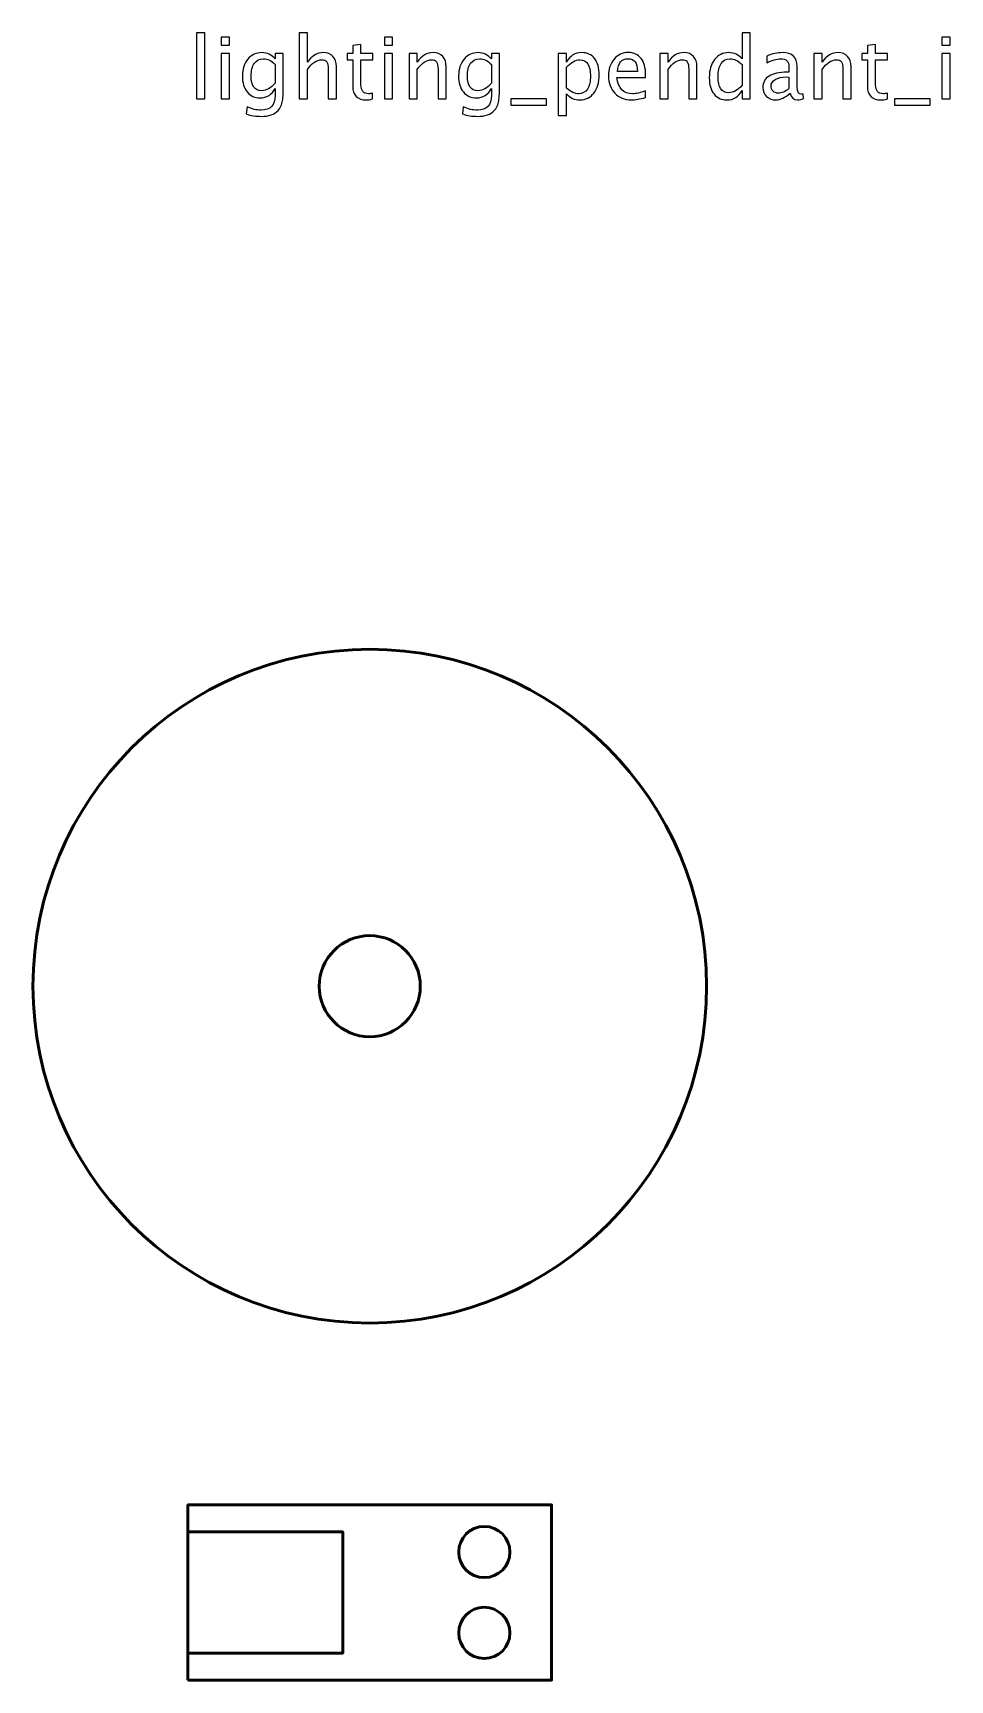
# Model space of a CAD drawing. Header units: centimetres. Extents: x -14 to 14, y -10.3 to 14.1.
# Drawn here: x -14 to -0.39, y -10.3 to 14.15 of the extents above; entities that cross this region are included whole.
import ezdxf

# ---------------------------------------------------------------- set-up
doc = ezdxf.new("R2010")
doc.units = ezdxf.units.CM
doc.header["$MEASUREMENT"] = 0
doc.layers.add('Layer 1', color=7, linetype='Continuous')

msp = doc.modelspace()

# ---------------------------------------------------------------- linework, layer by layer
at = {"layer": 'Layer 1', "lineweight": 53}
for points in [[(-11.70001, -10.3), (-6.30001, -10.3), (-6.30001, -7.7), (-11.70001, -7.7), (-11.70001, -10.3)], [(-11.70001, -9.9), (-9.40001, -9.9), (-9.40001, -8.1), (-11.70001, -8.1), (-11.70001, -9.9)]]:
    msp.add_lwpolyline(points, close=True, dxfattribs=at)
for centre, major_axis in [((-9, 0), (0, 5)), ((-8.99999, -0.00001), (0, 0.75001)), ((-7.30001, -8.4), (0, 0.38)), ((-7.30001, -9.6), (0, 0.38))]:
    msp.add_ellipse(centre, major_axis=major_axis, ratio=1, dxfattribs=at)
at = {"layer": 'Layer 1'}
for points, knots in [([(-11.57224, 13.17044), (-11.57224, 13.17044), (-11.57224, 14.14961), (-11.57224, 14.14961), (-11.57224, 14.14961), (-11.57224, 14.14961), (-11.45032, 14.14961), (-11.45032, 14.14961), (-11.45032, 14.14961), (-11.45032, 14.14961), (-11.45032, 13.17044), (-11.45032, 13.17044), (-11.45032, 13.17044), (-11.45032, 13.17044), (-11.57224, 13.17044), (-11.57224, 13.17044)], [0, 0, 0, 0, 0.2, 0.2, 0.2, 0.2, 0.4, 0.4, 0.4, 0.4, 0.6, 0.6, 0.6, 0.6, 1, 1, 1, 1]), ([(-11.20521, 13.96673), (-11.20521, 13.96673), (-11.20521, 14.08865), (-11.20521, 14.08865), (-11.20521, 14.08865), (-11.20521, 14.08865), (-11.08329, 14.08865), (-11.08329, 14.08865), (-11.08329, 14.08865), (-11.08329, 14.08865), (-11.08329, 13.96673), (-11.08329, 13.96673), (-11.08329, 13.96673), (-11.08329, 13.96673), (-11.20521, 13.96673), (-11.20521, 13.96673)], [0, 0, 0, 0, 0.2, 0.2, 0.2, 0.2, 0.4, 0.4, 0.4, 0.4, 0.6, 0.6, 0.6, 0.6, 1, 1, 1, 1]), ([(-10.04633, 13.17044), (-10.04633, 13.17044), (-10.04633, 14.14961), (-10.04633, 14.14961), (-10.04633, 14.14961), (-10.04633, 14.14961), (-9.92441, 14.14961), (-9.92441, 14.14961), (-9.92441, 14.14961), (-9.92441, 14.14961), (-9.92441, 13.71633), (-9.92441, 13.71633), (-9.92441, 13.71633), (-9.85985, 13.81052), (-9.78069, 13.85751), (-9.68713, 13.85751), (-9.68713, 13.85751), (-9.62829, 13.85751), (-9.58151, 13.8391), (-9.54701, 13.80205), (-9.54701, 13.80205), (-9.51251, 13.76522), (-9.49515, 13.71548), (-9.49515, 13.65325), (-9.49515, 13.65325), (-9.49515, 13.65325), (-9.49515, 13.17044), (-9.49515, 13.17044), (-9.49515, 13.17044), (-9.49515, 13.17044), (-9.61707, 13.17044), (-9.61707, 13.17044), (-9.61707, 13.17044), (-9.61707, 13.17044), (-9.61707, 13.61346), (-9.61707, 13.61346), (-9.61707, 13.61346), (-9.61707, 13.66341), (-9.62448, 13.69897), (-9.63908, 13.72014), (-9.63908, 13.72014), (-9.6539, 13.74152), (-9.67824, 13.7521), (-9.71232, 13.7521), (-9.71232, 13.7521), (-9.78725, 13.7521), (-9.85795, 13.70321), (-9.92441, 13.60542), (-9.92441, 13.60542), (-9.92441, 13.60542), (-9.92441, 13.17044), (-9.92441, 13.17044), (-9.92441, 13.17044), (-9.92441, 13.17044), (-10.04633, 13.17044), (-10.04633, 13.17044)], [0, 0, 0, 0, 0.06666667, 0.06666667, 0.06666667, 0.06666667, 0.13333333, 0.13333333, 0.13333333, 0.13333333, 0.2, 0.2, 0.2, 0.2, 0.26666667, 0.26666667, 0.26666667, 0.26666667, 0.33333333, 0.33333333, 0.33333333, 0.33333333, 0.4, 0.4, 0.4, 0.4, 0.46666667, 0.46666667, 0.46666667, 0.46666667, 0.53333333, 0.53333333, 0.53333333, 0.53333333, 0.6, 0.6, 0.6, 0.6, 0.66666667, 0.66666667, 0.66666667, 0.66666667, 0.73333333, 0.73333333, 0.73333333, 0.73333333, 0.8, 0.8, 0.8, 0.8, 0.86666667, 0.86666667, 0.86666667, 0.86666667, 1, 1, 1, 1]), ([(-8.95709, 13.17065), (-8.99477, 13.16028), (-9.02757, 13.1552), (-9.0553, 13.1552), (-9.0553, 13.1552), (-9.11753, 13.1552), (-9.166, 13.17298), (-9.20072, 13.20854), (-9.20072, 13.20854), (-9.23564, 13.2441), (-9.253, 13.29342), (-9.253, 13.35671), (-9.253, 13.35671), (-9.253, 13.35671), (-9.253, 13.7521), (-9.253, 13.7521), (-9.253, 13.7521), (-9.253, 13.7521), (-9.33724, 13.7521), (-9.33724, 13.7521), (-9.33724, 13.7521), (-9.33724, 13.7521), (-9.33724, 13.84354), (-9.33724, 13.84354), (-9.33724, 13.84354), (-9.33724, 13.84354), (-9.253, 13.84354), (-9.253, 13.84354), (-9.253, 13.84354), (-9.253, 13.84354), (-9.253, 13.96525), (-9.253, 13.96525), (-9.253, 13.96525), (-9.253, 13.96525), (-9.13108, 13.97689), (-9.13108, 13.97689), (-9.13108, 13.97689), (-9.13108, 13.97689), (-9.13108, 13.84354), (-9.13108, 13.84354), (-9.13108, 13.84354), (-9.13108, 13.84354), (-8.95455, 13.84354), (-8.95455, 13.84354), (-8.95455, 13.84354), (-8.95455, 13.84354), (-8.95455, 13.7521), (-8.95455, 13.7521), (-8.95455, 13.7521), (-8.95455, 13.7521), (-9.13108, 13.7521), (-9.13108, 13.7521), (-9.13108, 13.7521), (-9.13108, 13.7521), (-9.13108, 13.37872), (-9.13108, 13.37872), (-9.13108, 13.37872), (-9.13108, 13.29067), (-9.09277, 13.24664), (-9.01636, 13.24664), (-9.01636, 13.24664), (-9.00006, 13.24664), (-8.98037, 13.24939), (-8.95709, 13.25468), (-8.95709, 13.25468), (-8.95709, 13.25468), (-8.95709, 13.17065), (-8.95709, 13.17065)], [0, 0, 0, 0, 0.05555556, 0.05555556, 0.05555556, 0.05555556, 0.11111111, 0.11111111, 0.11111111, 0.11111111, 0.16666667, 0.16666667, 0.16666667, 0.16666667, 0.22222222, 0.22222222, 0.22222222, 0.22222222, 0.27777778, 0.27777778, 0.27777778, 0.27777778, 0.33333333, 0.33333333, 0.33333333, 0.33333333, 0.38888889, 0.38888889, 0.38888889, 0.38888889, 0.44444444, 0.44444444, 0.44444444, 0.44444444, 0.5, 0.5, 0.5, 0.5, 0.55555556, 0.55555556, 0.55555556, 0.55555556, 0.61111111, 0.61111111, 0.61111111, 0.61111111, 0.66666667, 0.66666667, 0.66666667, 0.66666667, 0.72222222, 0.72222222, 0.72222222, 0.72222222, 0.77777778, 0.77777778, 0.77777778, 0.77777778, 0.83333333, 0.83333333, 0.83333333, 0.83333333, 0.88888889, 0.88888889, 0.88888889, 0.88888889, 1, 1, 1, 1]), ([(-8.7831, 13.96673), (-8.7831, 13.96673), (-8.7831, 14.08865), (-8.7831, 14.08865), (-8.7831, 14.08865), (-8.7831, 14.08865), (-8.66118, 14.08865), (-8.66118, 14.08865), (-8.66118, 14.08865), (-8.66118, 14.08865), (-8.66118, 13.96673), (-8.66118, 13.96673), (-8.66118, 13.96673), (-8.66118, 13.96673), (-8.7831, 13.96673), (-8.7831, 13.96673)], [0, 0, 0, 0, 0.2, 0.2, 0.2, 0.2, 0.4, 0.4, 0.4, 0.4, 0.6, 0.6, 0.6, 0.6, 1, 1, 1, 1]), ([(-3.4728, 13.17044), (-3.4728, 13.17044), (-3.4728, 13.29681), (-3.4728, 13.29681), (-3.4728, 13.29681), (-3.52254, 13.2024), (-3.59747, 13.1552), (-3.69759, 13.1552), (-3.69759, 13.1552), (-3.77887, 13.1552), (-3.84279, 13.18462), (-3.88936, 13.24368), (-3.88936, 13.24368), (-3.93593, 13.30273), (-3.95921, 13.38338), (-3.95921, 13.48561), (-3.95921, 13.48561), (-3.95921, 13.59737), (-3.93275, 13.68733), (-3.88005, 13.75549), (-3.88005, 13.75549), (-3.82713, 13.82343), (-3.7577, 13.85751), (-3.67155, 13.85751), (-3.67155, 13.85751), (-3.59176, 13.85751), (-3.52529, 13.82703), (-3.4728, 13.76586), (-3.4728, 13.76586), (-3.4728, 13.76586), (-3.4728, 14.14961), (-3.4728, 14.14961), (-3.4728, 14.14961), (-3.4728, 14.14961), (-3.35088, 14.14961), (-3.35088, 14.14961), (-3.35088, 14.14961), (-3.35088, 14.14961), (-3.35088, 13.17044), (-3.35088, 13.17044), (-3.35088, 13.17044), (-3.35088, 13.17044), (-3.4728, 13.17044), (-3.4728, 13.17044)], [0, 0, 0, 0, 0.08333333, 0.08333333, 0.08333333, 0.08333333, 0.16666667, 0.16666667, 0.16666667, 0.16666667, 0.25, 0.25, 0.25, 0.25, 0.33333333, 0.33333333, 0.33333333, 0.33333333, 0.41666667, 0.41666667, 0.41666667, 0.41666667, 0.5, 0.5, 0.5, 0.5, 0.58333333, 0.58333333, 0.58333333, 0.58333333, 0.66666667, 0.66666667, 0.66666667, 0.66666667, 0.75, 0.75, 0.75, 0.75, 0.83333333, 0.83333333, 0.83333333, 0.83333333, 1, 1, 1, 1]), ([(-1.31613, 13.17065), (-1.35381, 13.16028), (-1.38661, 13.1552), (-1.41434, 13.1552), (-1.41434, 13.1552), (-1.47657, 13.1552), (-1.52504, 13.17298), (-1.55976, 13.20854), (-1.55976, 13.20854), (-1.59468, 13.2441), (-1.61204, 13.29342), (-1.61204, 13.35671), (-1.61204, 13.35671), (-1.61204, 13.35671), (-1.61204, 13.7521), (-1.61204, 13.7521), (-1.61204, 13.7521), (-1.61204, 13.7521), (-1.69628, 13.7521), (-1.69628, 13.7521), (-1.69628, 13.7521), (-1.69628, 13.7521), (-1.69628, 13.84354), (-1.69628, 13.84354), (-1.69628, 13.84354), (-1.69628, 13.84354), (-1.61204, 13.84354), (-1.61204, 13.84354), (-1.61204, 13.84354), (-1.61204, 13.84354), (-1.61204, 13.96525), (-1.61204, 13.96525), (-1.61204, 13.96525), (-1.61204, 13.96525), (-1.49012, 13.97689), (-1.49012, 13.97689), (-1.49012, 13.97689), (-1.49012, 13.97689), (-1.49012, 13.84354), (-1.49012, 13.84354), (-1.49012, 13.84354), (-1.49012, 13.84354), (-1.31359, 13.84354), (-1.31359, 13.84354), (-1.31359, 13.84354), (-1.31359, 13.84354), (-1.31359, 13.7521), (-1.31359, 13.7521), (-1.31359, 13.7521), (-1.31359, 13.7521), (-1.49012, 13.7521), (-1.49012, 13.7521), (-1.49012, 13.7521), (-1.49012, 13.7521), (-1.49012, 13.37872), (-1.49012, 13.37872), (-1.49012, 13.37872), (-1.49012, 13.29067), (-1.45181, 13.24664), (-1.3754, 13.24664), (-1.3754, 13.24664), (-1.3591, 13.24664), (-1.33941, 13.24939), (-1.31613, 13.25468), (-1.31613, 13.25468), (-1.31613, 13.25468), (-1.31613, 13.17065), (-1.31613, 13.17065)], [0, 0, 0, 0, 0.05555556, 0.05555556, 0.05555556, 0.05555556, 0.11111111, 0.11111111, 0.11111111, 0.11111111, 0.16666667, 0.16666667, 0.16666667, 0.16666667, 0.22222222, 0.22222222, 0.22222222, 0.22222222, 0.27777778, 0.27777778, 0.27777778, 0.27777778, 0.33333333, 0.33333333, 0.33333333, 0.33333333, 0.38888889, 0.38888889, 0.38888889, 0.38888889, 0.44444444, 0.44444444, 0.44444444, 0.44444444, 0.5, 0.5, 0.5, 0.5, 0.55555556, 0.55555556, 0.55555556, 0.55555556, 0.61111111, 0.61111111, 0.61111111, 0.61111111, 0.66666667, 0.66666667, 0.66666667, 0.66666667, 0.72222222, 0.72222222, 0.72222222, 0.72222222, 0.77777778, 0.77777778, 0.77777778, 0.77777778, 0.83333333, 0.83333333, 0.83333333, 0.83333333, 0.88888889, 0.88888889, 0.88888889, 0.88888889, 1, 1, 1, 1]), ([(-0.50714, 13.96673), (-0.50714, 13.96673), (-0.50714, 14.08865), (-0.50714, 14.08865), (-0.50714, 14.08865), (-0.50714, 14.08865), (-0.38522, 14.08865), (-0.38522, 14.08865), (-0.38522, 14.08865), (-0.38522, 14.08865), (-0.38522, 13.96673), (-0.38522, 13.96673), (-0.38522, 13.96673), (-0.38522, 13.96673), (-0.50714, 13.96673), (-0.50714, 13.96673)], [0, 0, 0, 0, 0.2, 0.2, 0.2, 0.2, 0.4, 0.4, 0.4, 0.4, 0.6, 0.6, 0.6, 0.6, 1, 1, 1, 1]), ([(-11.20521, 13.17044), (-11.20521, 13.17044), (-11.20521, 13.84354), (-11.20521, 13.84354), (-11.20521, 13.84354), (-11.20521, 13.84354), (-11.08329, 13.84354), (-11.08329, 13.84354), (-11.08329, 13.84354), (-11.08329, 13.84354), (-11.08329, 13.17044), (-11.08329, 13.17044), (-11.08329, 13.17044), (-11.08329, 13.17044), (-11.20521, 13.17044), (-11.20521, 13.17044)], [0, 0, 0, 0, 0.2, 0.2, 0.2, 0.2, 0.4, 0.4, 0.4, 0.4, 0.6, 0.6, 0.6, 0.6, 1, 1, 1, 1]), ([(-10.83564, 12.94692), (-10.83564, 12.94692), (-10.82125, 13.05233), (-10.82125, 13.05233), (-10.82125, 13.05233), (-10.75055, 13.01931), (-10.68049, 13.0028), (-10.61127, 13.0028), (-10.61127, 13.0028), (-10.4739, 13.0028), (-10.40511, 13.07561), (-10.40511, 13.22103), (-10.40511, 13.22103), (-10.40511, 13.22103), (-10.40511, 13.32686), (-10.40511, 13.32686), (-10.40511, 13.32686), (-10.42628, 13.2822), (-10.45633, 13.2477), (-10.49549, 13.22293), (-10.49549, 13.22293), (-10.53465, 13.19817), (-10.57825, 13.18568), (-10.6263, 13.18568), (-10.6263, 13.18568), (-10.70779, 13.18568), (-10.77235, 13.21489), (-10.81998, 13.27331), (-10.81998, 13.27331), (-10.8676, 13.33173), (-10.89152, 13.41089), (-10.89152, 13.5108), (-10.89152, 13.5108), (-10.89152, 13.61304), (-10.86443, 13.69643), (-10.81024, 13.76099), (-10.81024, 13.76099), (-10.75584, 13.82534), (-10.68578, 13.85751), (-10.59963, 13.85751), (-10.59963, 13.85751), (-10.52428, 13.85751), (-10.4593, 13.82703), (-10.40511, 13.76586), (-10.40511, 13.76586), (-10.40511, 13.76586), (-10.40511, 13.84354), (-10.40511, 13.84354), (-10.40511, 13.84354), (-10.40511, 13.84354), (-10.28319, 13.84354), (-10.28319, 13.84354), (-10.28319, 13.84354), (-10.28319, 13.84354), (-10.28319, 13.35417), (-10.28319, 13.35417), (-10.28319, 13.35417), (-10.28319, 13.24897), (-10.28869, 13.17108), (-10.2997, 13.12049), (-10.2997, 13.12049), (-10.31049, 13.0699), (-10.33124, 13.02841), (-10.36129, 12.99624), (-10.36129, 12.99624), (-10.41463, 12.93972), (-10.49803, 12.91136), (-10.61127, 12.91136), (-10.61127, 12.91136), (-10.68895, 12.91136), (-10.76367, 12.92321), (-10.83564, 12.94692)], [0, 0, 0, 0, 0.05263158, 0.05263158, 0.05263158, 0.05263158, 0.10526316, 0.10526316, 0.10526316, 0.10526316, 0.15789474, 0.15789474, 0.15789474, 0.15789474, 0.21052632, 0.21052632, 0.21052632, 0.21052632, 0.26315789, 0.26315789, 0.26315789, 0.26315789, 0.31578947, 0.31578947, 0.31578947, 0.31578947, 0.36842105, 0.36842105, 0.36842105, 0.36842105, 0.42105263, 0.42105263, 0.42105263, 0.42105263, 0.47368421, 0.47368421, 0.47368421, 0.47368421, 0.52631579, 0.52631579, 0.52631579, 0.52631579, 0.57894737, 0.57894737, 0.57894737, 0.57894737, 0.63157895, 0.63157895, 0.63157895, 0.63157895, 0.68421053, 0.68421053, 0.68421053, 0.68421053, 0.73684211, 0.73684211, 0.73684211, 0.73684211, 0.78947368, 0.78947368, 0.78947368, 0.78947368, 0.84210526, 0.84210526, 0.84210526, 0.84210526, 0.89473684, 0.89473684, 0.89473684, 0.89473684, 1, 1, 1, 1]), ([(-10.40511, 13.40327), (-10.40511, 13.40327), (-10.40511, 13.68246), (-10.40511, 13.68246), (-10.40511, 13.68246), (-10.45887, 13.73813), (-10.5175, 13.76607), (-10.58079, 13.76607), (-10.58079, 13.76607), (-10.6371, 13.76607), (-10.68112, 13.74363), (-10.71287, 13.69855), (-10.71287, 13.69855), (-10.74483, 13.65368), (-10.76071, 13.59123), (-10.76071, 13.51165), (-10.76071, 13.51165), (-10.76071, 13.36539), (-10.70885, 13.29236), (-10.60492, 13.29236), (-10.60492, 13.29236), (-10.53423, 13.29236), (-10.46755, 13.3294), (-10.40511, 13.40327)], [0, 0, 0, 0, 0.14285714, 0.14285714, 0.14285714, 0.14285714, 0.28571429, 0.28571429, 0.28571429, 0.28571429, 0.42857143, 0.42857143, 0.42857143, 0.42857143, 0.57142857, 0.57142857, 0.57142857, 0.57142857, 0.71428571, 0.71428571, 0.71428571, 0.71428571, 1, 1, 1, 1]), ([(-8.7831, 13.17044), (-8.7831, 13.17044), (-8.7831, 13.84354), (-8.7831, 13.84354), (-8.7831, 13.84354), (-8.7831, 13.84354), (-8.66118, 13.84354), (-8.66118, 13.84354), (-8.66118, 13.84354), (-8.66118, 13.84354), (-8.66118, 13.17044), (-8.66118, 13.17044), (-8.66118, 13.17044), (-8.66118, 13.17044), (-8.7831, 13.17044), (-8.7831, 13.17044)], [0, 0, 0, 0, 0.2, 0.2, 0.2, 0.2, 0.4, 0.4, 0.4, 0.4, 0.6, 0.6, 0.6, 0.6, 1, 1, 1, 1]), ([(-8.41607, 13.17044), (-8.41607, 13.17044), (-8.41607, 13.84354), (-8.41607, 13.84354), (-8.41607, 13.84354), (-8.41607, 13.84354), (-8.29415, 13.84354), (-8.29415, 13.84354), (-8.29415, 13.84354), (-8.29415, 13.84354), (-8.29415, 13.71633), (-8.29415, 13.71633), (-8.29415, 13.71633), (-8.22959, 13.81052), (-8.15043, 13.85751), (-8.05687, 13.85751), (-8.05687, 13.85751), (-7.99803, 13.85751), (-7.95125, 13.8391), (-7.91675, 13.80205), (-7.91675, 13.80205), (-7.88225, 13.76522), (-7.86489, 13.71548), (-7.86489, 13.65325), (-7.86489, 13.65325), (-7.86489, 13.65325), (-7.86489, 13.17044), (-7.86489, 13.17044), (-7.86489, 13.17044), (-7.86489, 13.17044), (-7.98681, 13.17044), (-7.98681, 13.17044), (-7.98681, 13.17044), (-7.98681, 13.17044), (-7.98681, 13.61346), (-7.98681, 13.61346), (-7.98681, 13.61346), (-7.98681, 13.66341), (-7.99422, 13.69897), (-8.00882, 13.72014), (-8.00882, 13.72014), (-8.02364, 13.74152), (-8.04798, 13.7521), (-8.08206, 13.7521), (-8.08206, 13.7521), (-8.15699, 13.7521), (-8.22769, 13.70321), (-8.29415, 13.60542), (-8.29415, 13.60542), (-8.29415, 13.60542), (-8.29415, 13.17044), (-8.29415, 13.17044), (-8.29415, 13.17044), (-8.29415, 13.17044), (-8.41607, 13.17044), (-8.41607, 13.17044)], [0, 0, 0, 0, 0.06666667, 0.06666667, 0.06666667, 0.06666667, 0.13333333, 0.13333333, 0.13333333, 0.13333333, 0.2, 0.2, 0.2, 0.2, 0.26666667, 0.26666667, 0.26666667, 0.26666667, 0.33333333, 0.33333333, 0.33333333, 0.33333333, 0.4, 0.4, 0.4, 0.4, 0.46666667, 0.46666667, 0.46666667, 0.46666667, 0.53333333, 0.53333333, 0.53333333, 0.53333333, 0.6, 0.6, 0.6, 0.6, 0.66666667, 0.66666667, 0.66666667, 0.66666667, 0.73333333, 0.73333333, 0.73333333, 0.73333333, 0.8, 0.8, 0.8, 0.8, 0.86666667, 0.86666667, 0.86666667, 0.86666667, 1, 1, 1, 1]), ([(-7.62528, 12.94692), (-7.62528, 12.94692), (-7.61089, 13.05233), (-7.61089, 13.05233), (-7.61089, 13.05233), (-7.54019, 13.01931), (-7.47013, 13.0028), (-7.40091, 13.0028), (-7.40091, 13.0028), (-7.26354, 13.0028), (-7.19475, 13.07561), (-7.19475, 13.22103), (-7.19475, 13.22103), (-7.19475, 13.22103), (-7.19475, 13.32686), (-7.19475, 13.32686), (-7.19475, 13.32686), (-7.21592, 13.2822), (-7.24597, 13.2477), (-7.28513, 13.22293), (-7.28513, 13.22293), (-7.32429, 13.19817), (-7.36789, 13.18568), (-7.41594, 13.18568), (-7.41594, 13.18568), (-7.49743, 13.18568), (-7.56199, 13.21489), (-7.60962, 13.27331), (-7.60962, 13.27331), (-7.65724, 13.33173), (-7.68116, 13.41089), (-7.68116, 13.5108), (-7.68116, 13.5108), (-7.68116, 13.61304), (-7.65407, 13.69643), (-7.59988, 13.76099), (-7.59988, 13.76099), (-7.54548, 13.82534), (-7.47542, 13.85751), (-7.38927, 13.85751), (-7.38927, 13.85751), (-7.31392, 13.85751), (-7.24894, 13.82703), (-7.19475, 13.76586), (-7.19475, 13.76586), (-7.19475, 13.76586), (-7.19475, 13.84354), (-7.19475, 13.84354), (-7.19475, 13.84354), (-7.19475, 13.84354), (-7.07283, 13.84354), (-7.07283, 13.84354), (-7.07283, 13.84354), (-7.07283, 13.84354), (-7.07283, 13.35417), (-7.07283, 13.35417), (-7.07283, 13.35417), (-7.07283, 13.24897), (-7.07833, 13.17108), (-7.08934, 13.12049), (-7.08934, 13.12049), (-7.10013, 13.0699), (-7.12088, 13.02841), (-7.15093, 12.99624), (-7.15093, 12.99624), (-7.20427, 12.93972), (-7.28767, 12.91136), (-7.40091, 12.91136), (-7.40091, 12.91136), (-7.47859, 12.91136), (-7.55331, 12.92321), (-7.62528, 12.94692)], [0, 0, 0, 0, 0.05263158, 0.05263158, 0.05263158, 0.05263158, 0.10526316, 0.10526316, 0.10526316, 0.10526316, 0.15789474, 0.15789474, 0.15789474, 0.15789474, 0.21052632, 0.21052632, 0.21052632, 0.21052632, 0.26315789, 0.26315789, 0.26315789, 0.26315789, 0.31578947, 0.31578947, 0.31578947, 0.31578947, 0.36842105, 0.36842105, 0.36842105, 0.36842105, 0.42105263, 0.42105263, 0.42105263, 0.42105263, 0.47368421, 0.47368421, 0.47368421, 0.47368421, 0.52631579, 0.52631579, 0.52631579, 0.52631579, 0.57894737, 0.57894737, 0.57894737, 0.57894737, 0.63157895, 0.63157895, 0.63157895, 0.63157895, 0.68421053, 0.68421053, 0.68421053, 0.68421053, 0.73684211, 0.73684211, 0.73684211, 0.73684211, 0.78947368, 0.78947368, 0.78947368, 0.78947368, 0.84210526, 0.84210526, 0.84210526, 0.84210526, 0.89473684, 0.89473684, 0.89473684, 0.89473684, 1, 1, 1, 1]), ([(-7.19475, 13.40327), (-7.19475, 13.40327), (-7.19475, 13.68246), (-7.19475, 13.68246), (-7.19475, 13.68246), (-7.24851, 13.73813), (-7.30714, 13.76607), (-7.37043, 13.76607), (-7.37043, 13.76607), (-7.42674, 13.76607), (-7.47076, 13.74363), (-7.50251, 13.69855), (-7.50251, 13.69855), (-7.53447, 13.65368), (-7.55035, 13.59123), (-7.55035, 13.51165), (-7.55035, 13.51165), (-7.55035, 13.36539), (-7.49849, 13.29236), (-7.39456, 13.29236), (-7.39456, 13.29236), (-7.32387, 13.29236), (-7.25719, 13.3294), (-7.19475, 13.40327)], [0, 0, 0, 0, 0.14285714, 0.14285714, 0.14285714, 0.14285714, 0.28571429, 0.28571429, 0.28571429, 0.28571429, 0.42857143, 0.42857143, 0.42857143, 0.42857143, 0.57142857, 0.57142857, 0.57142857, 0.57142857, 0.71428571, 0.71428571, 0.71428571, 0.71428571, 1, 1, 1, 1]), ([(-6.20097, 12.92533), (-6.20097, 12.92533), (-6.20097, 13.84354), (-6.20097, 13.84354), (-6.20097, 13.84354), (-6.20097, 13.84354), (-6.07905, 13.84354), (-6.07905, 13.84354), (-6.07905, 13.84354), (-6.07905, 13.84354), (-6.07905, 13.71633), (-6.07905, 13.71633), (-6.07905, 13.71633), (-6.0291, 13.81052), (-5.95395, 13.85751), (-5.85384, 13.85751), (-5.85384, 13.85751), (-5.77277, 13.85751), (-5.70906, 13.82809), (-5.66249, 13.76903), (-5.66249, 13.76903), (-5.61592, 13.70998), (-5.59264, 13.62933), (-5.59264, 13.5271), (-5.59264, 13.5271), (-5.59264, 13.41576), (-5.6191, 13.3258), (-5.6718, 13.25765), (-5.6718, 13.25765), (-5.72451, 13.18928), (-5.79393, 13.1552), (-5.87987, 13.1552), (-5.87987, 13.1552), (-5.95967, 13.1552), (-6.02613, 13.18568), (-6.07905, 13.24685), (-6.07905, 13.24685), (-6.07905, 13.24685), (-6.07905, 12.92533), (-6.07905, 12.92533), (-6.07905, 12.92533), (-6.07905, 12.92533), (-6.20097, 12.92533), (-6.20097, 12.92533)], [0, 0, 0, 0, 0.08333333, 0.08333333, 0.08333333, 0.08333333, 0.16666667, 0.16666667, 0.16666667, 0.16666667, 0.25, 0.25, 0.25, 0.25, 0.33333333, 0.33333333, 0.33333333, 0.33333333, 0.41666667, 0.41666667, 0.41666667, 0.41666667, 0.5, 0.5, 0.5, 0.5, 0.58333333, 0.58333333, 0.58333333, 0.58333333, 0.66666667, 0.66666667, 0.66666667, 0.66666667, 0.75, 0.75, 0.75, 0.75, 0.83333333, 0.83333333, 0.83333333, 0.83333333, 1, 1, 1, 1]), ([(-6.07905, 13.33088), (-6.01618, 13.27479), (-5.95628, 13.24664), (-5.89934, 13.24664), (-5.89934, 13.24664), (-5.84325, 13.24664), (-5.79986, 13.27014), (-5.76938, 13.31691), (-5.76938, 13.31691), (-5.73869, 13.36369), (-5.72345, 13.42952), (-5.72345, 13.51461), (-5.72345, 13.51461), (-5.72345, 13.67209), (-5.77552, 13.75083), (-5.87966, 13.75083), (-5.87966, 13.75083), (-5.94782, 13.75083), (-6.01428, 13.714), (-6.07905, 13.64013), (-6.07905, 13.64013), (-6.07905, 13.64013), (-6.07905, 13.33088), (-6.07905, 13.33088)], [0, 0, 0, 0, 0.14285714, 0.14285714, 0.14285714, 0.14285714, 0.28571429, 0.28571429, 0.28571429, 0.28571429, 0.42857143, 0.42857143, 0.42857143, 0.42857143, 0.57142857, 0.57142857, 0.57142857, 0.57142857, 0.71428571, 0.71428571, 0.71428571, 0.71428571, 1, 1, 1, 1]), ([(-4.90769, 13.19203), (-4.9896, 13.16748), (-5.05967, 13.1552), (-5.11809, 13.1552), (-5.11809, 13.1552), (-5.21778, 13.1552), (-5.29885, 13.18822), (-5.36129, 13.25405), (-5.36129, 13.25405), (-5.42373, 13.31988), (-5.45506, 13.40518), (-5.45506, 13.51017), (-5.45506, 13.51017), (-5.45506, 13.61198), (-5.42754, 13.69559), (-5.3723, 13.76099), (-5.3723, 13.76099), (-5.31705, 13.82618), (-5.24636, 13.85878), (-5.16021, 13.85878), (-5.16021, 13.85878), (-5.07872, 13.85878), (-5.01564, 13.82978), (-4.97119, 13.77179), (-4.97119, 13.77179), (-4.92674, 13.71379), (-4.90451, 13.63166), (-4.90451, 13.52519), (-4.90451, 13.52519), (-4.90451, 13.52519), (-4.90515, 13.48794), (-4.90515, 13.48794), (-4.90515, 13.48794), (-4.90515, 13.48794), (-5.3306, 13.48794), (-5.3306, 13.48794), (-5.3306, 13.48794), (-5.31282, 13.32707), (-5.23429, 13.24664), (-5.09523, 13.24664), (-5.09523, 13.24664), (-5.04421, 13.24664), (-4.98177, 13.26103), (-4.90769, 13.28982), (-4.90769, 13.28982), (-4.90769, 13.28982), (-4.90769, 13.19203), (-4.90769, 13.19203)], [0, 0, 0, 0, 0.07692308, 0.07692308, 0.07692308, 0.07692308, 0.15384615, 0.15384615, 0.15384615, 0.15384615, 0.23076923, 0.23076923, 0.23076923, 0.23076923, 0.30769231, 0.30769231, 0.30769231, 0.30769231, 0.38461538, 0.38461538, 0.38461538, 0.38461538, 0.46153846, 0.46153846, 0.46153846, 0.46153846, 0.53846154, 0.53846154, 0.53846154, 0.53846154, 0.61538462, 0.61538462, 0.61538462, 0.61538462, 0.69230769, 0.69230769, 0.69230769, 0.69230769, 0.76923077, 0.76923077, 0.76923077, 0.76923077, 0.84615385, 0.84615385, 0.84615385, 0.84615385, 1, 1, 1, 1]), ([(-5.32425, 13.57938), (-5.32425, 13.57938), (-5.02707, 13.57938), (-5.02707, 13.57938), (-5.02707, 13.57938), (-5.02707, 13.70469), (-5.07385, 13.76734), (-5.16719, 13.76734), (-5.16719, 13.76734), (-5.26117, 13.76734), (-5.31345, 13.70469), (-5.32425, 13.57938)], [0, 0, 0, 0, 0.25, 0.25, 0.25, 0.25, 0.5, 0.5, 0.5, 0.5, 1, 1, 1, 1]), ([(-4.69412, 13.17044), (-4.69412, 13.17044), (-4.69412, 13.84354), (-4.69412, 13.84354), (-4.69412, 13.84354), (-4.69412, 13.84354), (-4.5722, 13.84354), (-4.5722, 13.84354), (-4.5722, 13.84354), (-4.5722, 13.84354), (-4.5722, 13.71633), (-4.5722, 13.71633), (-4.5722, 13.71633), (-4.50764, 13.81052), (-4.42848, 13.85751), (-4.33492, 13.85751), (-4.33492, 13.85751), (-4.27608, 13.85751), (-4.2293, 13.8391), (-4.1948, 13.80205), (-4.1948, 13.80205), (-4.1603, 13.76522), (-4.14294, 13.71548), (-4.14294, 13.65325), (-4.14294, 13.65325), (-4.14294, 13.65325), (-4.14294, 13.17044), (-4.14294, 13.17044), (-4.14294, 13.17044), (-4.14294, 13.17044), (-4.26486, 13.17044), (-4.26486, 13.17044), (-4.26486, 13.17044), (-4.26486, 13.17044), (-4.26486, 13.61346), (-4.26486, 13.61346), (-4.26486, 13.61346), (-4.26486, 13.66341), (-4.27227, 13.69897), (-4.28687, 13.72014), (-4.28687, 13.72014), (-4.30169, 13.74152), (-4.32603, 13.7521), (-4.36011, 13.7521), (-4.36011, 13.7521), (-4.43504, 13.7521), (-4.50574, 13.70321), (-4.5722, 13.60542), (-4.5722, 13.60542), (-4.5722, 13.60542), (-4.5722, 13.17044), (-4.5722, 13.17044), (-4.5722, 13.17044), (-4.5722, 13.17044), (-4.69412, 13.17044), (-4.69412, 13.17044)], [0, 0, 0, 0, 0.06666667, 0.06666667, 0.06666667, 0.06666667, 0.13333333, 0.13333333, 0.13333333, 0.13333333, 0.2, 0.2, 0.2, 0.2, 0.26666667, 0.26666667, 0.26666667, 0.26666667, 0.33333333, 0.33333333, 0.33333333, 0.33333333, 0.4, 0.4, 0.4, 0.4, 0.46666667, 0.46666667, 0.46666667, 0.46666667, 0.53333333, 0.53333333, 0.53333333, 0.53333333, 0.6, 0.6, 0.6, 0.6, 0.66666667, 0.66666667, 0.66666667, 0.66666667, 0.73333333, 0.73333333, 0.73333333, 0.73333333, 0.8, 0.8, 0.8, 0.8, 0.86666667, 0.86666667, 0.86666667, 0.86666667, 1, 1, 1, 1]), ([(-3.4728, 13.68246), (-3.53609, 13.73813), (-3.59599, 13.76607), (-3.65272, 13.76607), (-3.65272, 13.76607), (-3.7086, 13.76607), (-3.75178, 13.74279), (-3.78247, 13.69601), (-3.78247, 13.69601), (-3.81316, 13.64944), (-3.8284, 13.5834), (-3.8284, 13.49789), (-3.8284, 13.49789), (-3.8284, 13.34062), (-3.77633, 13.26188), (-3.67198, 13.26188), (-3.67198, 13.26188), (-3.60424, 13.26188), (-3.53778, 13.29892), (-3.4728, 13.37279), (-3.4728, 13.37279), (-3.4728, 13.37279), (-3.4728, 13.68246), (-3.4728, 13.68246)], [0, 0, 0, 0, 0.14285714, 0.14285714, 0.14285714, 0.14285714, 0.28571429, 0.28571429, 0.28571429, 0.28571429, 0.42857143, 0.42857143, 0.42857143, 0.42857143, 0.57142857, 0.57142857, 0.57142857, 0.57142857, 0.71428571, 0.71428571, 0.71428571, 0.71428571, 1, 1, 1, 1]), ([(-2.7597, 13.25617), (-2.83293, 13.18886), (-2.90342, 13.1552), (-2.97115, 13.1552), (-2.97115, 13.1552), (-3.02682, 13.1552), (-3.07318, 13.17256), (-3.10979, 13.20748), (-3.10979, 13.20748), (-3.14662, 13.24241), (-3.16504, 13.28643), (-3.16504, 13.33956), (-3.16504, 13.33956), (-3.16504, 13.41301), (-3.13414, 13.46953), (-3.07233, 13.5089), (-3.07233, 13.5089), (-3.01052, 13.54827), (-2.92183, 13.56795), (-2.80626, 13.56795), (-2.80626, 13.56795), (-2.80626, 13.56795), (-2.77769, 13.56795), (-2.77769, 13.56795), (-2.77769, 13.56795), (-2.77769, 13.56795), (-2.77769, 13.64902), (-2.77769, 13.64902), (-2.77769, 13.64902), (-2.77769, 13.72712), (-2.81833, 13.76607), (-2.89982, 13.76607), (-2.89982, 13.76607), (-2.9629, 13.76607), (-3.0319, 13.74617), (-3.10662, 13.70638), (-3.10662, 13.70638), (-3.10662, 13.70638), (-3.10662, 13.80671), (-3.10662, 13.80671), (-3.10662, 13.80671), (-3.02449, 13.84058), (-2.94702, 13.85751), (-2.87442, 13.85751), (-2.87442, 13.85751), (-2.7997, 13.85751), (-2.74446, 13.84058), (-2.70911, 13.8065), (-2.70911, 13.8065), (-2.67355, 13.77242), (-2.65577, 13.71993), (-2.65577, 13.64902), (-2.65577, 13.64902), (-2.65577, 13.64902), (-2.65577, 13.34485), (-2.65577, 13.34485), (-2.65577, 13.34485), (-2.65577, 13.27522), (-2.63439, 13.24029), (-2.59142, 13.24029), (-2.59142, 13.24029), (-2.58613, 13.24029), (-2.5783, 13.24114), (-2.56793, 13.24283), (-2.56793, 13.24283), (-2.56793, 13.24283), (-2.55925, 13.1751), (-2.55925, 13.1751), (-2.55925, 13.1751), (-2.58698, 13.16176), (-2.61746, 13.1552), (-2.6509, 13.1552), (-2.6509, 13.1552), (-2.70784, 13.1552), (-2.74403, 13.18886), (-2.7597, 13.25617)], [0, 0, 0, 0, 0.05, 0.05, 0.05, 0.05, 0.1, 0.1, 0.1, 0.1, 0.15, 0.15, 0.15, 0.15, 0.2, 0.2, 0.2, 0.2, 0.25, 0.25, 0.25, 0.25, 0.3, 0.3, 0.3, 0.3, 0.35, 0.35, 0.35, 0.35, 0.4, 0.4, 0.4, 0.4, 0.45, 0.45, 0.45, 0.45, 0.5, 0.5, 0.5, 0.5, 0.55, 0.55, 0.55, 0.55, 0.6, 0.6, 0.6, 0.6, 0.65, 0.65, 0.65, 0.65, 0.7, 0.7, 0.7, 0.7, 0.75, 0.75, 0.75, 0.75, 0.8, 0.8, 0.8, 0.8, 0.85, 0.85, 0.85, 0.85, 0.9, 0.9, 0.9, 0.9, 1, 1, 1, 1]), ([(-2.40537, 13.17044), (-2.40537, 13.17044), (-2.40537, 13.84354), (-2.40537, 13.84354), (-2.40537, 13.84354), (-2.40537, 13.84354), (-2.28345, 13.84354), (-2.28345, 13.84354), (-2.28345, 13.84354), (-2.28345, 13.84354), (-2.28345, 13.71633), (-2.28345, 13.71633), (-2.28345, 13.71633), (-2.21889, 13.81052), (-2.13973, 13.85751), (-2.04617, 13.85751), (-2.04617, 13.85751), (-1.98733, 13.85751), (-1.94055, 13.8391), (-1.90605, 13.80205), (-1.90605, 13.80205), (-1.87155, 13.76522), (-1.85419, 13.71548), (-1.85419, 13.65325), (-1.85419, 13.65325), (-1.85419, 13.65325), (-1.85419, 13.17044), (-1.85419, 13.17044), (-1.85419, 13.17044), (-1.85419, 13.17044), (-1.97611, 13.17044), (-1.97611, 13.17044), (-1.97611, 13.17044), (-1.97611, 13.17044), (-1.97611, 13.61346), (-1.97611, 13.61346), (-1.97611, 13.61346), (-1.97611, 13.66341), (-1.98352, 13.69897), (-1.99812, 13.72014), (-1.99812, 13.72014), (-2.01294, 13.74152), (-2.03728, 13.7521), (-2.07136, 13.7521), (-2.07136, 13.7521), (-2.14629, 13.7521), (-2.21699, 13.70321), (-2.28345, 13.60542), (-2.28345, 13.60542), (-2.28345, 13.60542), (-2.28345, 13.17044), (-2.28345, 13.17044), (-2.28345, 13.17044), (-2.28345, 13.17044), (-2.40537, 13.17044), (-2.40537, 13.17044)], [0, 0, 0, 0, 0.06666667, 0.06666667, 0.06666667, 0.06666667, 0.13333333, 0.13333333, 0.13333333, 0.13333333, 0.2, 0.2, 0.2, 0.2, 0.26666667, 0.26666667, 0.26666667, 0.26666667, 0.33333333, 0.33333333, 0.33333333, 0.33333333, 0.4, 0.4, 0.4, 0.4, 0.46666667, 0.46666667, 0.46666667, 0.46666667, 0.53333333, 0.53333333, 0.53333333, 0.53333333, 0.6, 0.6, 0.6, 0.6, 0.66666667, 0.66666667, 0.66666667, 0.66666667, 0.73333333, 0.73333333, 0.73333333, 0.73333333, 0.8, 0.8, 0.8, 0.8, 0.86666667, 0.86666667, 0.86666667, 0.86666667, 1, 1, 1, 1]), ([(-0.50714, 13.17044), (-0.50714, 13.17044), (-0.50714, 13.84354), (-0.50714, 13.84354), (-0.50714, 13.84354), (-0.50714, 13.84354), (-0.38522, 13.84354), (-0.38522, 13.84354), (-0.38522, 13.84354), (-0.38522, 13.84354), (-0.38522, 13.17044), (-0.38522, 13.17044), (-0.38522, 13.17044), (-0.38522, 13.17044), (-0.50714, 13.17044), (-0.50714, 13.17044)], [0, 0, 0, 0, 0.2, 0.2, 0.2, 0.2, 0.4, 0.4, 0.4, 0.4, 0.6, 0.6, 0.6, 0.6, 1, 1, 1, 1]), ([(-2.77769, 13.32263), (-2.77769, 13.32263), (-2.77769, 13.49556), (-2.77769, 13.49556), (-2.77769, 13.49556), (-2.77769, 13.49556), (-2.81685, 13.49683), (-2.81685, 13.49683), (-2.81685, 13.49683), (-2.88458, 13.49683), (-2.93919, 13.48434), (-2.98089, 13.45937), (-2.98089, 13.45937), (-3.02238, 13.43418), (-3.04312, 13.40095), (-3.04312, 13.35946), (-3.04312, 13.35946), (-3.04312, 13.33046), (-3.03275, 13.30591), (-3.01222, 13.2858), (-3.01222, 13.2858), (-2.99147, 13.26569), (-2.96628, 13.25553), (-2.93644, 13.25553), (-2.93644, 13.25553), (-2.88564, 13.25553), (-2.83272, 13.27797), (-2.77769, 13.32263)], [0, 0, 0, 0, 0.125, 0.125, 0.125, 0.125, 0.25, 0.25, 0.25, 0.25, 0.375, 0.375, 0.375, 0.375, 0.5, 0.5, 0.5, 0.5, 0.625, 0.625, 0.625, 0.625, 0.75, 0.75, 0.75, 0.75, 1, 1, 1, 1]), ([(-6.90455, 13.079), (-6.90455, 13.079), (-6.90455, 13.17044), (-6.90455, 13.17044), (-6.90455, 13.17044), (-6.90455, 13.17044), (-6.37623, 13.17044), (-6.37623, 13.17044), (-6.37623, 13.17044), (-6.37623, 13.17044), (-6.37623, 13.079), (-6.37623, 13.079), (-6.37623, 13.079), (-6.37623, 13.079), (-6.90455, 13.079), (-6.90455, 13.079)], [0, 0, 0, 0, 0.2, 0.2, 0.2, 0.2, 0.4, 0.4, 0.4, 0.4, 0.6, 0.6, 0.6, 0.6, 1, 1, 1, 1]), ([(-1.21072, 13.079), (-1.21072, 13.079), (-1.21072, 13.17044), (-1.21072, 13.17044), (-1.21072, 13.17044), (-1.21072, 13.17044), (-0.6824, 13.17044), (-0.6824, 13.17044), (-0.6824, 13.17044), (-0.6824, 13.17044), (-0.6824, 13.079), (-0.6824, 13.079), (-0.6824, 13.079), (-0.6824, 13.079), (-1.21072, 13.079), (-1.21072, 13.079)], [0, 0, 0, 0, 0.2, 0.2, 0.2, 0.2, 0.4, 0.4, 0.4, 0.4, 0.6, 0.6, 0.6, 0.6, 1, 1, 1, 1])]:
    msp.add_open_spline(points, degree=3, knots=knots, dxfattribs=at)

doc.saveas('drawing.dxf')
